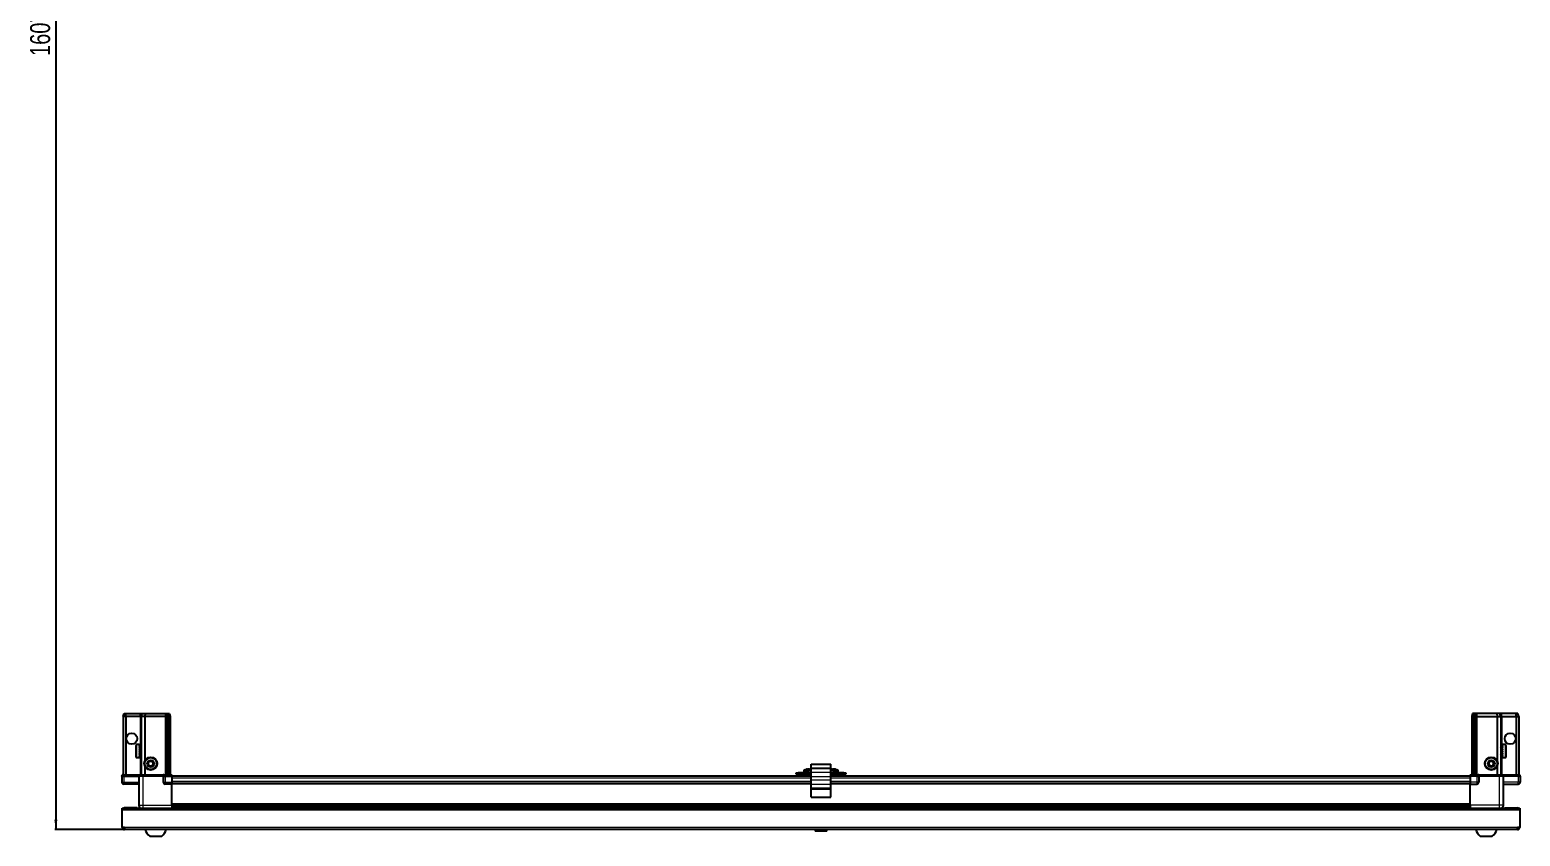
# Model space of a CAD drawing. Header units: millimetres. Extents: x 1219 to 6241, y -1282 to 1960.
# Drawn here: x 1283 to 2775, y -1282 to -475 of the extents above; entities that cross this region are included whole.
import ezdxf

# ---------------------------------------------------------------- set-up
doc = ezdxf.new("R2010")
doc.units = ezdxf.units.MM
doc.layers.add('FORMAT', color=7, linetype='Continuous')
doc.styles.add('SLDTEXTSTYLE0', font='TXT', dxfattribs={"width": 0.75})
doc.dimstyles.new('SLDDIMSTYLE0', dxfattribs={"dimtxt": 20, "dimasz": 10, "dimexe": 0, "dimexo": 0.0625, "dimgap": 5, "dimtad": 2, "dimdec": 1, "dimrnd": 1e-09, "dimzin": 12, "dimdsep": 46, "dimtxsty": 'SLDTEXTSTYLE0', "dimsah": 1, "dimcen": 0.09, "dimadec": 0, "dimazin": 3, "dimtfac": 1, "dimtofl": 0, "dimtmove": 0, "dimatfit": 3, "dimfxl": 0, "dimfrac": 2, "dimtolj": 1, "dimtzin": 12, "dimarcsym": 0})

# ---------------------------------------------------------------- blocks, each defined once
blk = doc.blocks.new('_D_11')
at = {"layer": 'FORMAT'}
for p, q in [((2068.9, 332), (1307.7, 332)), ((1308.7, 332), (1308.7, -1275)), ((1377.2, -1275), (1307.7, -1275))]:
    blk.add_line(p, q, dxfattribs=at)
for points in [[(1308.7, 332), (1307.1, 322), (1310.2, 322)], [(1308.7, -1275), (1310.2, -1265), (1307.1, -1265)]]:
    blk.add_solid(points, dxfattribs=at)
at = {"layer": 'FORMAT', "insert": (1282.9, -501), "char_height": 20, "attachment_point": 1, "rotation": 90, "style": 'SLDTEXTSTYLE0'}
blk.add_mtext('1607', dxfattribs=at)

msp = doc.modelspace()

# ---------------------------------------------------------------- linework, layer by layer
at = {"color": 7, "linetype": 'Continuous', "lineweight": 25}
for p, q in [((1376.16, -1161.99), (1376.96, -1158.99)), ((1376.16, -1161.99), (1376.16, -1220.29)), ((1378.66, -1161.99), (1376.16, -1161.99)), ((1376.96, -1158.99), (1378.81, -1158.99)), ((1378.66, -1161.99), (1378.81, -1158.99)), ((1378.66, -1161.99), (1378.66, -1220.29)), ((1393.16, -1161.99), (1378.66, -1161.99)), ((1378.81, -1158.99), (1393.16, -1158.99)), ((1393.16, -1158.99), (1394.96, -1158.99)), ((1394.16, -1161.99), (1393.16, -1161.99)), ((1394.16, -1161.99), (1394.96, -1158.99)), ((1397.66, -1161.99), (1394.16, -1161.99)), ((1394.16, -1161.99), (1394.16, -1220.29)), ((1394.96, -1158.99), (1397.99, -1158.99)), ((1397.99, -1158.99), (1397.66, -1161.99)), ((1397.66, -1161.99), (1397.66, -1206.49)), ((1418.16, -1161.99), (1397.66, -1161.99)), ((1397.99, -1158.99), (1418.16, -1158.99)), ((1418.16, -1158.99), (1419.96, -1158.99)), ((1419.16, -1161.99), (1418.16, -1161.99)), ((1419.96, -1158.99), (1419.16, -1161.99)), ((1419.16, -1161.99), (1419.16, -1220.29)), ((1420.16, -1161.99), (1419.16, -1161.99)), ((1419.96, -1158.99), (1420.7, -1158.99)), ((1420.7, -1158.99), (1420.16, -1161.99)), ((1420.16, -1161.99), (1420.16, -1220.29)), ((1421.66, -1161.99), (1420.16, -1161.99)), ((1420.7, -1158.99), (1421.2, -1158.99)), ((1421.2, -1158.99), (1422.35, -1158.99)), ((1421.2, -1158.99), (1421.66, -1161.99)), ((1421.66, -1161.99), (1421.66, -1220.29)), ((1423.16, -1161.99), (1421.66, -1161.99)), ((1422.35, -1158.99), (1423.16, -1161.99)), ((1423.16, -1161.99), (1423.16, -1220.29)), ((2726.96, -1158.99), (2726.16, -1161.99)), ((2726.16, -1161.99), (2727.66, -1161.99)), ((2726.16, -1161.99), (2726.16, -1220.29)), ((2728.11, -1158.99), (2726.96, -1158.99)), ((2728.11, -1158.99), (2727.66, -1161.99)), ((2727.66, -1161.99), (2729.16, -1161.99)), ((2727.66, -1161.99), (2727.66, -1220.29)), ((2728.61, -1158.99), (2728.11, -1158.99)), ((2728.61, -1158.99), (2729.16, -1161.99)), ((2729.35, -1158.99), (2728.61, -1158.99)), ((2729.16, -1161.99), (2729.16, -1220.29)), ((2729.16, -1161.99), (2730.16, -1161.99)), ((2729.35, -1158.99), (2730.16, -1161.99)), ((2731.16, -1158.99), (2729.35, -1158.99)), ((2730.16, -1161.99), (2730.16, -1220.29)), ((2730.16, -1161.99), (2731.16, -1161.99)), ((2751.32, -1158.99), (2731.16, -1158.99)), ((2731.16, -1161.99), (2751.66, -1161.99)), ((2751.32, -1158.99), (2751.66, -1161.99)), ((2754.35, -1158.99), (2751.32, -1158.99)), ((2751.66, -1161.99), (2751.66, -1206.49)), ((2751.66, -1161.99), (2755.16, -1161.99)), ((2755.16, -1161.99), (2754.35, -1158.99)), ((2756.16, -1158.99), (2754.35, -1158.99)), ((2755.16, -1161.99), (2755.16, -1220.29)), ((2755.16, -1161.99), (2756.16, -1161.99)), ((2770.5, -1158.99), (2756.16, -1158.99)), ((2756.16, -1161.99), (2770.66, -1161.99)), ((2770.66, -1161.99), (2770.5, -1158.99)), ((2772.35, -1158.99), (2770.5, -1158.99)), ((2770.66, -1161.99), (2770.66, -1220.29)), ((2770.66, -1161.99), (2773.16, -1161.99)), ((2773.16, -1161.99), (2772.35, -1158.99)), ((2773.16, -1161.99), (2773.16, -1220.29)), ((1388.96, -1202.19), (1388.96, -1190.79)), ((1392.16, -1189.99), (1389.76, -1189.99)), ((1392.16, -1189.99), (1392.16, -1190)), ((1392.16, -1190), (1392.66, -1190)), ((1392.16, -1190.18), (1392.66, -1190.18)), ((1392.16, -1190.18), (1392.16, -1190.4)), ((1392.16, -1190.4), (1392.66, -1190.4)), ((1392.16, -1190.98), (1392.66, -1190.98)), ((1392.16, -1190.98), (1392.16, -1191.41)), ((1392.16, -1191.41), (1392.66, -1191.41)), ((1392.16, -1192.31), (1392.66, -1192.31)), ((1392.16, -1192.31), (1392.16, -1192.91)), ((1392.16, -1192.91), (1392.66, -1192.91)), ((1392.66, -1190.18), (1392.66, -1190)), ((1392.66, -1190.4), (1392.66, -1190.18)), ((1392.66, -1190.98), (1392.66, -1190.4)), ((1392.66, -1191.41), (1392.66, -1190.98)), ((1392.66, -1192.31), (1392.66, -1191.41)), ((1392.76, -1192.09), (1392.66, -1192.09)), ((1392.66, -1192.91), (1392.66, -1192.31)), ((1392.66, -1194.06), (1392.66, -1192.91)), ((1392.76, -1200.89), (1392.76, -1192.09)), ((1393.64, -1193.18), (1393.16, -1192.49)), ((1393.16, -1200.49), (1393.16, -1192.49)), ((1394.12, -1192.49), (1393.64, -1193.18)), ((1393.64, -1199.8), (1393.64, -1193.18)), ((1394.16, -1192.49), (1394.12, -1192.49)), ((1394.12, -1200.49), (1394.12, -1192.49)), ((2755.19, -1192.49), (2755.16, -1192.49)), ((2755.67, -1193.18), (2755.19, -1192.49)), ((2755.19, -1192.49), (2755.19, -1200.49)), ((2756.16, -1192.49), (2755.67, -1193.18)), ((2755.67, -1193.18), (2755.67, -1199.8)), ((2756.16, -1192.49), (2756.16, -1200.49)), ((2756.66, -1192.09), (2756.56, -1192.09)), ((2756.56, -1192.09), (2756.56, -1200.89)), ((2759.56, -1189.99), (2756.66, -1189.99)), ((2757.16, -1189.99), (2756.66, -1189.99)), ((2756.66, -1189.99), (2756.66, -1190.04)), ((2756.66, -1190.04), (2756.66, -1190.32)), ((2757.16, -1190.04), (2756.66, -1190.04)), ((2757.16, -1190.32), (2756.66, -1190.32)), ((2756.66, -1190.32), (2756.66, -1190.6)), ((2757.16, -1190.6), (2756.66, -1190.6)), ((2756.66, -1190.6), (2756.66, -1191.26)), ((2757.16, -1191.26), (2756.66, -1191.26)), ((2756.66, -1191.26), (2756.66, -1191.73)), ((2756.66, -1191.73), (2756.66, -1192.71)), ((2757.16, -1191.73), (2756.66, -1191.73)), ((2757.16, -1192.71), (2756.66, -1192.71)), ((2756.66, -1192.71), (2756.66, -1193.34)), ((2756.66, -1193.34), (2756.66, -1194.53)), ((2757.16, -1193.34), (2756.66, -1193.34)), ((2757.16, -1190.04), (2757.16, -1189.99)), ((2757.16, -1190.6), (2757.16, -1190.32)), ((2757.16, -1191.73), (2757.16, -1191.26)), ((2757.16, -1193.34), (2757.16, -1192.71)), ((2760.36, -1190.79), (2760.36, -1202.19)), ((1389.76, -1202.99), (1392.16, -1202.99)), ((1392.16, -1194.06), (1392.66, -1194.06)), ((1392.16, -1194.06), (1392.16, -1194.76)), ((1392.16, -1194.76), (1392.66, -1194.76)), ((1392.16, -1196.04), (1392.66, -1196.04)), ((1392.16, -1196.04), (1392.16, -1196.78)), ((1392.16, -1196.18), (1392.66, -1196.18)), ((1392.16, -1196.68), (1392.66, -1196.68)), ((1392.16, -1196.78), (1392.66, -1196.78)), ((1392.16, -1198.06), (1392.66, -1198.06)), ((1392.16, -1198.06), (1392.16, -1198.77)), ((1392.16, -1198.77), (1392.66, -1198.77)), ((1392.16, -1199.94), (1392.66, -1199.94)), ((1392.16, -1199.94), (1392.16, -1200.54)), ((1392.16, -1200.54), (1392.66, -1200.54)), ((1392.16, -1201.47), (1392.66, -1201.47)), ((1392.16, -1201.47), (1392.16, -1201.91)), ((1392.16, -1201.91), (1392.66, -1201.91)), ((1392.16, -1202.52), (1392.66, -1202.52)), ((1392.16, -1202.52), (1392.16, -1202.76)), ((1392.16, -1202.76), (1392.66, -1202.76)), ((1392.16, -1202.98), (1392.66, -1202.98)), ((1392.16, -1202.98), (1392.16, -1202.99)), ((1392.16, -1202.98), (1392.66, -1202.98)), ((1392.66, -1194.76), (1392.66, -1194.06)), ((1392.66, -1196.04), (1392.66, -1194.76)), ((1392.66, -1196.18), (1392.66, -1196.04)), ((1392.66, -1196.78), (1392.66, -1196.68)), ((1392.66, -1198.06), (1392.66, -1196.78)), ((1392.66, -1198.77), (1392.66, -1198.06)), ((1392.66, -1199.94), (1392.66, -1198.77)), ((1392.66, -1200.54), (1392.66, -1199.94)), ((1392.66, -1201.47), (1392.66, -1200.54)), ((1392.66, -1200.89), (1392.76, -1200.89)), ((1392.66, -1201.91), (1392.66, -1201.47)), ((1392.66, -1202.52), (1392.66, -1201.91)), ((1392.66, -1202.76), (1392.66, -1202.52)), ((1392.66, -1202.98), (1392.66, -1202.76)), ((1392.66, -1202.98), (1392.66, -1202.98)), ((1393.16, -1200.49), (1393.64, -1199.8)), ((1393.64, -1199.8), (1394.12, -1200.49)), ((1394.12, -1200.49), (1394.16, -1200.49)), ((2755.16, -1200.49), (2755.19, -1200.49)), ((2755.19, -1200.49), (2755.67, -1199.8)), ((2755.67, -1199.8), (2756.16, -1200.49)), ((2756.56, -1200.89), (2756.66, -1200.89)), ((2757.16, -1194.53), (2756.66, -1194.53)), ((2756.66, -1194.53), (2756.66, -1195.16)), ((2757.16, -1195.16), (2756.66, -1195.16)), ((2756.66, -1195.25), (2756.66, -1196.54)), ((2757.16, -1195.25), (2756.66, -1195.25)), ((2757.16, -1196.54), (2756.66, -1196.54)), ((2757.16, -1197.02), (2756.66, -1197.02)), ((2756.66, -1197.02), (2756.66, -1197.28)), ((2756.66, -1197.28), (2756.66, -1198.55)), ((2757.16, -1197.28), (2756.66, -1197.28)), ((2757.16, -1198.55), (2756.66, -1198.55)), ((2756.66, -1198.55), (2756.66, -1199.23)), ((2756.66, -1199.23), (2756.66, -1200.35)), ((2757.16, -1199.23), (2756.66, -1199.23)), ((2757.16, -1200.35), (2756.66, -1200.35)), ((2756.66, -1200.35), (2756.66, -1200.92)), ((2756.66, -1200.92), (2756.66, -1201.78)), ((2757.16, -1200.92), (2756.66, -1200.92)), ((2757.16, -1201.78), (2756.66, -1201.78)), ((2756.66, -1201.78), (2756.66, -1202.17)), ((2756.66, -1202.17), (2756.66, -1202.69)), ((2757.16, -1202.17), (2756.66, -1202.17)), ((2757.16, -1202.69), (2756.66, -1202.69)), ((2756.66, -1202.69), (2756.66, -1202.87)), ((2756.66, -1202.87), (2756.66, -1202.99)), ((2757.16, -1202.87), (2756.66, -1202.87)), ((2756.66, -1202.99), (2759.56, -1202.99)), ((2757.16, -1195.25), (2757.16, -1194.53)), ((2757.16, -1197.28), (2757.16, -1196.54)), ((2757.16, -1199.23), (2757.16, -1198.55)), ((2757.16, -1200.92), (2757.16, -1200.35)), ((2757.16, -1202.17), (2757.16, -1201.78)), ((2757.16, -1202.87), (2757.16, -1202.69)), ((1375.16, -1220.29), (1374.66, -1221.16)), ((1374.66, -1221.49), (1374.66, -1221.16)), ((1374.66, -1221.49), (1376.66, -1221.49)), ((1374.66, -1221.49), (1374.66, -1227.49)), ((1376.66, -1220.29), (1375.16, -1220.29)), ((1376.66, -1220.29), (1391.46, -1220.29)), ((1391.46, -1221.49), (1376.66, -1221.49)), ((1376.66, -1221.49), (1391.46, -1221.49)), ((1391.46, -1220.29), (1391.66, -1220.29)), ((1391.66, -1221.49), (1391.46, -1221.49)), ((1391.66, -1221.49), (1391.66, -1220.29)), ((1391.66, -1220.29), (1395.66, -1220.29)), ((1395.66, -1221.49), (1391.66, -1221.49)), ((1391.66, -1221.49), (1391.66, -1250.49)), ((1395.66, -1220.29), (1415.96, -1220.29)), ((1415.96, -1221.49), (1395.66, -1221.49)), ((1397.66, -1211.49), (1397.66, -1220.29)), ((1415.96, -1220.29), (1416.16, -1220.29)), ((1416.16, -1221.49), (1415.96, -1221.49)), ((1416.16, -1221.49), (1416.16, -1220.29)), ((1416.83, -1220.29), (1416.16, -1220.29)), ((1416.16, -1221.49), (1418.16, -1221.49)), ((1416.16, -1221.49), (1416.16, -1227.49)), ((1416.83, -1220.29), (1424.66, -1220.29)), ((1424.66, -1221.16), (1418.16, -1221.16)), ((1424.66, -1221.49), (1418.16, -1221.49)), ((1418.16, -1221.49), (1424.66, -1221.49)), ((1424.66, -1220.29), (1424.66, -1221.16)), ((1424.66, -1221.16), (1424.66, -1221.16)), ((1424.66, -1221.49), (1424.66, -1221.16)), ((1424.66, -1221.49), (1424.66, -1221.49)), ((1424.66, -1221.49), (1424.66, -1227.49)), ((2064.66, -1221.64), (1424.66, -1221.64)), ((2049.66, -1219.64), (2049.66, -1218.14)), ((2049.66, -1218.14), (2051.66, -1218.14)), ((2051.66, -1219.64), (2049.66, -1219.64)), ((2051.66, -1218.14), (2051.66, -1219.64)), ((2062.91, -1218.14), (2051.66, -1218.14)), ((2062.91, -1219.64), (2051.66, -1219.64)), ((2057.41, -1216.24), (2057.41, -1218.14)), ((2059.66, -1219.64), (2059.66, -1221.64)), ((2062.91, -1219.64), (2062.91, -1218.14)), ((2062.91, -1218.14), (2064.66, -1218.14)), ((2064.66, -1219.64), (2062.91, -1219.64)), ((2063.33, -1214.65), (2063.33, -1214.66)), ((2064.66, -1209.64), (2084.66, -1209.64)), ((2064.66, -1213.64), (2064.66, -1209.64)), ((2064.66, -1213.64), (2084.66, -1213.64)), ((2064.66, -1217.62), (2064.66, -1213.64)), ((2064.66, -1221.95), (2064.66, -1217.62)), ((2064.66, -1225.18), (2064.66, -1221.95)), ((2084.66, -1213.64), (2084.66, -1209.64)), ((2084.66, -1217.62), (2084.66, -1213.64)), ((2084.66, -1221.95), (2084.66, -1217.62)), ((2084.66, -1218.14), (2086.41, -1218.14)), ((2086.41, -1219.64), (2084.66, -1219.64)), ((2724.66, -1221.64), (2084.66, -1221.64)), ((2084.66, -1225.18), (2084.66, -1221.95)), ((2086.41, -1218.14), (2086.41, -1219.64)), ((2097.66, -1218.14), (2086.41, -1218.14)), ((2097.66, -1219.64), (2086.41, -1219.64)), ((2088.33, -1214.65), (2088.33, -1214.66)), ((2089.66, -1221.64), (2089.66, -1219.64)), ((2091.91, -1218.14), (2091.91, -1216.24)), ((2097.66, -1219.64), (2097.66, -1218.14)), ((2097.66, -1218.14), (2099.66, -1218.14)), ((2099.66, -1219.64), (2097.66, -1219.64)), ((2099.66, -1218.14), (2099.66, -1219.64)), ((2724.66, -1221.16), (2724.66, -1220.29)), ((2724.66, -1220.29), (2732.48, -1220.29)), ((2731.16, -1221.16), (2724.66, -1221.16)), ((2724.66, -1221.49), (2724.66, -1221.16)), ((2731.16, -1221.49), (2724.66, -1221.49)), ((2724.66, -1221.49), (2724.66, -1227.49)), ((2731.16, -1221.49), (2733.16, -1221.49)), ((2733.16, -1221.49), (2731.16, -1221.49)), ((2733.16, -1220.29), (2732.48, -1220.29)), ((2733.16, -1221.49), (2733.16, -1220.29)), ((2733.16, -1220.29), (2733.36, -1220.29)), ((2733.36, -1221.49), (2733.16, -1221.49)), ((2733.16, -1221.49), (2733.16, -1227.49)), ((2733.36, -1220.29), (2753.66, -1220.29)), ((2753.66, -1221.49), (2733.36, -1221.49)), ((2751.66, -1211.49), (2751.66, -1220.29)), ((2753.66, -1220.29), (2757.66, -1220.29)), ((2757.66, -1221.49), (2753.66, -1221.49)), ((2757.66, -1221.49), (2757.66, -1220.29)), ((2757.66, -1220.29), (2757.86, -1220.29)), ((2757.86, -1221.49), (2757.66, -1221.49)), ((2757.66, -1221.49), (2757.66, -1250.49)), ((2757.86, -1220.29), (2772.66, -1220.29)), ((2772.66, -1221.49), (2757.86, -1221.49)), ((2774.16, -1220.29), (2772.66, -1220.29)), ((2772.66, -1221.49), (2774.66, -1221.49)), ((2774.66, -1221.16), (2774.16, -1220.29)), ((2774.66, -1221.16), (2774.16, -1220.29)), ((2774.66, -1221.49), (2774.66, -1221.16)), ((2774.66, -1221.49), (2774.66, -1221.16)), ((2774.66, -1221.49), (2774.66, -1221.49)), ((2774.66, -1221.49), (2774.66, -1227.49)), ((1391.66, -1229.49), (1376.66, -1229.49)), ((1424.66, -1229.49), (1418.16, -1229.49)), ((1424.66, -1227.49), (1424.66, -1229.49)), ((2064.66, -1228.84), (1424.66, -1228.84)), ((1424.66, -1250.49), (1424.66, -1229.49)), ((2064.66, -1229.5), (2064.66, -1225.18)), ((2064.66, -1233.27), (2064.66, -1229.5)), ((2064.66, -1234.71), (2064.66, -1233.27)), ((2064.66, -1242.44), (2064.66, -1234.71)), ((2084.66, -1229.5), (2084.66, -1225.18)), ((2724.66, -1228.84), (2084.66, -1228.84)), ((2084.66, -1233.27), (2084.66, -1229.5)), ((2084.66, -1234.71), (2084.66, -1233.27)), ((2084.66, -1242.44), (2084.66, -1234.71)), ((2724.66, -1227.49), (2724.66, -1229.49)), ((2724.66, -1229.49), (2731.16, -1229.49)), ((2724.66, -1250.49), (2724.66, -1229.49)), ((2757.66, -1229.49), (2772.66, -1229.49)), ((1424.66, -1251.51), (2724.66, -1251.51)), ((1424.66, -1251.55), (2724.66, -1251.55)), ((1448.53, -1253.34), (1424.66, -1253.34)), ((1443.16, -1253.49), (1443.16, -1253.34)), ((1443.2, -1253.49), (1443.2, -1253.34)), ((1443.47, -1253.49), (1443.47, -1253.34)), ((1443.73, -1253.49), (1443.73, -1253.34)), ((1444.38, -1253.49), (1444.38, -1253.34)), ((1444.84, -1253.49), (1444.84, -1253.34)), ((1445.81, -1253.49), (1445.81, -1253.34)), ((1446.43, -1253.49), (1446.43, -1253.34)), ((1447.62, -1253.49), (1447.62, -1253.34)), ((1448.28, -1253.49), (1448.28, -1253.34)), ((1448.33, -1253.49), (1448.33, -1253.34)), ((1449.62, -1253.34), (1448.53, -1253.34)), ((1450.35, -1253.34), (1449.62, -1253.34)), ((1449.62, -1253.49), (1449.62, -1253.34)), ((1449.62, -1253.34), (1449.62, -1253.34)), ((1449.63, -1253.49), (1449.63, -1253.34)), ((1450.13, -1253.49), (1450.13, -1253.34)), ((1450.36, -1253.34), (1450.35, -1253.34)), ((1450.36, -1253.49), (1450.36, -1253.34)), ((1450.78, -1253.34), (1450.36, -1253.34)), ((2698.53, -1253.34), (1450.78, -1253.34)), ((1451.63, -1253.49), (1451.63, -1253.34)), ((1452.32, -1253.49), (1452.32, -1253.34)), ((1453.45, -1253.49), (1453.45, -1253.34)), ((1454.02, -1253.49), (1454.02, -1253.34)), ((1454.9, -1253.49), (1454.9, -1253.34)), ((1455.3, -1253.49), (1455.3, -1253.34)), ((1455.83, -1253.49), (1455.83, -1253.34)), ((1456.02, -1253.49), (1456.02, -1253.34)), ((1456.16, -1253.49), (1456.16, -1253.34)), ((2064.66, -1242.44), (2084.66, -1242.44)), ((2693.16, -1253.49), (2693.16, -1253.34)), ((2693.33, -1253.49), (2693.33, -1253.34)), ((2693.54, -1253.49), (2693.54, -1253.34)), ((2694.1, -1253.49), (2694.1, -1253.34)), ((2694.52, -1253.49), (2694.52, -1253.34)), ((2695.42, -1253.49), (2695.42, -1253.34)), ((2696, -1253.49), (2696, -1253.34)), ((2697.15, -1253.49), (2697.15, -1253.34)), ((2697.84, -1253.49), (2697.84, -1253.34)), ((2699.12, -1253.34), (2698.53, -1253.34)), ((2699.12, -1253.49), (2699.12, -1253.34)), ((2699.13, -1253.34), (2699.12, -1253.34)), ((2699.86, -1253.34), (2699.13, -1253.34)), ((2699.29, -1253.49), (2699.29, -1253.34)), ((2699.79, -1253.49), (2699.79, -1253.34)), ((2699.86, -1253.49), (2699.86, -1253.34)), ((2700.78, -1253.34), (2699.86, -1253.34)), ((2699.86, -1253.34), (2699.86, -1253.34)), ((2724.66, -1253.34), (2700.78, -1253.34)), ((2701.15, -1253.49), (2701.15, -1253.34)), ((2701.86, -1253.49), (2701.86, -1253.34)), ((2703.03, -1253.49), (2703.03, -1253.34)), ((2703.64, -1253.49), (2703.64, -1253.34)), ((2704.58, -1253.49), (2704.58, -1253.34)), ((2705.03, -1253.49), (2705.03, -1253.34)), ((2705.65, -1253.49), (2705.65, -1253.34)), ((2705.9, -1253.49), (2705.9, -1253.34)), ((2706.14, -1253.49), (2706.14, -1253.34)), ((2706.15, -1253.49), (2706.15, -1253.34)), ((1375.16, -1253.49), (2774.16, -1253.49)), ((1375.16, -1255.59), (1375.16, -1253.49)), ((1375.16, -1272.89), (1375.16, -1255.59)), ((1390.16, -1253.39), (1377.26, -1253.39)), ((1390.16, -1253.39), (1390.16, -1253.49)), ((2759.16, -1253.39), (2759.16, -1253.49)), ((2759.16, -1253.39), (2772.06, -1253.39)), ((2774.16, -1253.49), (2774.16, -1255.59)), ((2774.16, -1255.59), (2774.16, -1272.89)), ((1377.26, -1272.89), (1375.16, -1272.89)), ((1377.26, -1272.89), (1377.26, -1274.99)), ((2772.06, -1274.99), (1377.26, -1274.99)), ((1402.66, -1281.59), (1414.66, -1281.59)), ((2069.86, -1274.99), (2068.87, -1275.98)), ((2068.87, -1275.98), (2068.87, -1276.49)), ((2080.44, -1275.98), (2068.87, -1275.98)), ((2080.44, -1276.49), (2068.87, -1276.49)), ((2080.44, -1275.98), (2079.46, -1274.99)), ((2080.44, -1276.49), (2080.44, -1275.98)), ((2734.66, -1281.59), (2746.66, -1281.59)), ((2774.16, -1272.89), (2772.06, -1272.89)), ((2772.06, -1274.99), (2772.06, -1272.89))]:
    msp.add_line(p, q, dxfattribs=at)
at = {"color": 8, "linetype": 'Continuous', "lineweight": 18}
for p, q in [((1393.16, -1161.99), (1393.16, -1158.99)), ((1393.16, -1161.99), (1393.16, -1192.49)), ((1418.16, -1158.99), (1418.16, -1161.99)), ((1418.16, -1161.99), (1418.16, -1220.29)), ((2731.16, -1158.99), (2731.16, -1161.99)), ((2731.16, -1161.99), (2731.16, -1220.29)), ((2756.16, -1161.99), (2756.16, -1158.99)), ((2756.16, -1161.99), (2756.16, -1192.49)), ((1389.76, -1202.99), (1389.76, -1189.99)), ((2759.56, -1189.99), (2759.56, -1202.99)), ((1393.16, -1200.49), (1393.16, -1220.29)), ((2756.16, -1200.49), (2756.16, -1220.29)), ((1376.66, -1221.49), (1376.66, -1220.29)), ((1376.66, -1221.49), (1376.66, -1227.49)), ((1391.46, -1221.49), (1391.46, -1220.29)), ((1395.66, -1221.49), (1395.66, -1220.29)), ((1395.66, -1221.49), (1395.66, -1250.49)), ((1415.96, -1221.49), (1415.96, -1220.29)), ((1418.16, -1221.49), (1418.16, -1221.16)), ((1418.16, -1221.49), (1418.16, -1227.49)), ((1424.66, -1221.49), (1424.66, -1221.16)), ((2057.41, -1216.24), (2062.16, -1216.24)), ((2057.6, -1215.87), (2062.16, -1215.87)), ((2062.16, -1215.87), (2064.66, -1215.87)), ((2062.16, -1216.24), (2064.66, -1216.24)), ((2064.66, -1217.62), (2084.66, -1217.62)), ((2064.66, -1221.95), (2084.66, -1221.95)), ((2084.66, -1215.87), (2087.16, -1215.87)), ((2084.66, -1216.24), (2087.16, -1216.24)), ((2087.16, -1215.87), (2091.71, -1215.87)), ((2087.16, -1216.24), (2091.91, -1216.24)), ((2731.16, -1221.49), (2731.16, -1221.16)), ((2731.16, -1221.49), (2731.16, -1227.49)), ((2733.36, -1220.29), (2733.36, -1221.49)), ((2753.66, -1221.49), (2753.66, -1220.29)), ((2753.66, -1221.49), (2753.66, -1250.49)), ((2757.86, -1220.29), (2757.86, -1221.49)), ((2772.66, -1221.49), (2772.66, -1220.29)), ((2772.66, -1221.49), (2772.66, -1227.49)), ((1374.66, -1227.49), (1376.66, -1227.49)), ((1376.66, -1227.49), (1391.66, -1227.49)), ((1376.66, -1229.49), (1376.66, -1227.49)), ((1416.16, -1227.49), (1418.16, -1227.49)), ((1418.16, -1227.49), (1424.66, -1227.49)), ((1418.16, -1227.49), (1418.16, -1229.49)), ((2064.66, -1223.64), (1424.66, -1223.64)), ((2064.66, -1226.84), (1424.66, -1226.84)), ((2064.66, -1229.49), (1424.66, -1229.49)), ((2064.66, -1225.18), (2084.66, -1225.18)), ((2064.66, -1229.5), (2084.66, -1229.5)), ((2064.66, -1233.27), (2084.66, -1233.27)), ((2064.66, -1234.71), (2084.66, -1234.71)), ((2724.66, -1223.64), (2084.66, -1223.64)), ((2724.66, -1226.84), (2084.66, -1226.84)), ((2724.66, -1229.49), (2084.66, -1229.49)), ((2731.16, -1227.49), (2724.66, -1227.49)), ((2733.16, -1227.49), (2731.16, -1227.49)), ((2731.16, -1227.49), (2731.16, -1229.49)), ((2772.66, -1227.49), (2757.66, -1227.49)), ((2772.66, -1229.49), (2772.66, -1227.49)), ((2774.66, -1227.49), (2772.66, -1227.49)), ((1395.66, -1250.49), (1424.66, -1250.49)), ((1424.66, -1248.89), (2724.66, -1248.89)), ((2724.66, -1250.31), (1424.66, -1250.31)), ((1424.66, -1252.76), (2724.66, -1252.76)), ((2753.66, -1250.49), (2724.66, -1250.49)), ((2774.16, -1255.59), (1375.16, -1255.59)), ((1377.26, -1253.49), (1377.26, -1253.39)), ((2772.06, -1253.49), (2772.06, -1253.39)), ((2772.06, -1272.89), (1377.26, -1272.89))]:
    msp.add_line(p, q, dxfattribs=at)
at = {"color": 7, "linetype": 'Continuous', "lineweight": 25, "flags": 128}
for points in [[(2064.66, -1214.84), (2064.65, -1214.84), (2064.33, -1214.74)], [(2085.01, -1214.74), (2084.69, -1214.83), (2084.66, -1214.84)], [(1377.26, -1253.39), (1376.85, -1253.43), (1376.62, -1253.49)], [(2772.7, -1253.49), (2772.47, -1253.43), (2772.06, -1253.39)]]:
    msp.add_lwpolyline(points, dxfattribs=at)
at = {"color": 7, "linetype": 'Continuous', "lineweight": 25}
for centre, radius in [((1384.66, -1183.99), 5.5), ((2764.66, -1183.99), 5.5), ((1403.66, -1208.99), 6.5), ((1403.66, -1208.99), 3.46), ((2745.66, -1208.99), 6.5), ((2745.66, -1208.99), 3.46)]:
    msp.add_circle(centre, radius, dxfattribs=at)
at = {"color": 8, "linetype": 'Continuous', "lineweight": 18}
for centre in [(1403.66, -1208.99), (2745.66, -1208.99)]:
    msp.add_circle(centre, 5.7, dxfattribs=at)
at = {"color": 7, "linetype": 'Continuous', "lineweight": 25}
for centre, radius, start, end in [((1389.76, -1190.79), 0.8, 90, 180), ((1393.16, -1192.09), 0.4, 180, 270), ((2756.16, -1192.09), 0.4, 270, 360), ((2759.56, -1190.79), 0.8, 0, 90), ((1389.76, -1202.19), 0.8, 180, 270), ((1393.16, -1200.89), 0.4, 90, 180), ((1403.66, -1208.99), 2.5, 147.37605, 207.37605), ((1403.66, -1208.99), 2.5, 87.37605, 147.37605), ((1403.66, -1208.99), 2.5, 27.37605, 87.37605), ((1403.66, -1208.99), 2.5, 327.37605, 27.37605), ((2745.66, -1208.99), 2.5, 134.67671, 194.67671), ((2745.66, -1208.99), 2.5, 74.67671, 134.67671), ((2745.66, -1208.99), 2.5, 14.67671, 74.67671), ((2745.66, -1208.99), 2.5, 314.67671, 14.67671), ((2756.16, -1200.89), 0.4, 0, 90), ((2759.56, -1202.19), 0.8, 270, 360), ((1403.66, -1208.99), 2.5, 207.37605, 267.37605), ((1403.66, -1208.99), 2.5, 267.37605, 327.37605), ((2057.86, -1216.24), 0.45, 124.71791, 180), ((2062.16, -1222.44), 8, 105.59831, 124.71791), ((2087.16, -1222.44), 8, 55.28209, 74.20809), ((2091.46, -1216.24), 0.45, 0, 55.28209), ((2745.66, -1208.99), 2.5, 194.67671, 254.67671), ((2745.66, -1208.99), 2.5, 254.67671, 314.67671), ((1376.66, -1227.49), 2, 180, 270), ((1418.16, -1227.49), 2, 180, 270), ((2731.16, -1227.49), 2, 270, 0), ((2772.66, -1227.49), 2, 270, 0), ((1377.26, -1272.89), 2.1, 180, 270), ((1377.26, -1272.89), 0.6, 180, 270), ((1409.68, -1271.97), 11.91, 194.70035, 233.8734), ((1407.63, -1271.97), 11.91, 306.1266, 345.29965), ((2741.68, -1271.97), 11.91, 194.70035, 233.8734), ((2739.63, -1271.97), 11.91, 306.1266, 345.29965), ((2772.06, -1272.89), 2.1, 270, 0), ((2772.06, -1272.89), 0.6, 270, 0)]:
    msp.add_arc(centre, radius, start, end, dxfattribs=at)
for centre, start_param, end_param in [((1418.16, -1217.69), 2.4188584, 3.1415927), ((2731.16, -1217.69), 3.1415927, 3.8643269)]:
    msp.add_ellipse(centre, major_axis=(0, 3.46), ratio=0.5773503, start_param=start_param, end_param=end_param, dxfattribs=at)
for points, knots in [([(1400.77, -1208.86), (1401.05, -1208.42), (1401.57, -1207.61), (1402.09, -1206.8), (1402.33, -1206.43)], [0, 0, 0, 0, 0.5346859, 1, 1, 1, 1]), ([(1402.33, -1206.43), (1402.85, -1206.45), (1403.81, -1206.5), (1404.77, -1206.54), (1405.21, -1206.56)], [0, 0, 0, 0, 0.5346859, 1, 1, 1, 1]), ([(1405.21, -1206.56), (1405.37, -1206.87), (1405.75, -1207.6), (1406.21, -1208.48), (1406.48, -1209.01), (1406.54, -1209.12)], [0, 0, 0, 0, 0.36290056, 0.86687533, 1, 1, 1, 1]), ([(2742.87, -1208.23), (2743.24, -1207.87), (2743.93, -1207.19), (2744.61, -1206.51), (2744.93, -1206.2)], [0, 0, 0, 0, 0.5346859, 1, 1, 1, 1]), ([(2743.6, -1211.02), (2743.52, -1210.69), (2743.31, -1209.89), (2743.06, -1208.93), (2742.9, -1208.35), (2742.87, -1208.23)], [0, 0, 0, 0, 0.3629006, 0.8668753, 1, 1, 1, 1]), ([(2744.93, -1206.2), (2745.42, -1206.33), (2746.35, -1206.59), (2747.28, -1206.84), (2747.71, -1206.96)], [0, 0, 0, 0, 0.53468586, 1, 1, 1, 1]), ([(2747.71, -1206.96), (2747.74, -1207.08), (2747.89, -1207.66), (2748.15, -1208.62), (2748.35, -1209.42), (2748.44, -1209.75)], [0, 0, 0, 0, 0.1331247, 0.6370994, 1, 1, 1, 1]), ([(1402.1, -1211.42), (1402.04, -1211.31), (1401.77, -1210.78), (1401.31, -1209.9), (1400.93, -1209.16), (1400.77, -1208.86)], [0, 0, 0, 0, 0.1331247, 0.6370994, 1, 1, 1, 1]), ([(1404.98, -1211.55), (1404.47, -1211.53), (1403.51, -1211.49), (1402.55, -1211.44), (1402.1, -1211.42)], [0, 0, 0, 0, 0.5346859, 1, 1, 1, 1]), ([(1406.54, -1209.12), (1406.26, -1209.56), (1405.74, -1210.37), (1405.23, -1211.18), (1404.98, -1211.55)], [0, 0, 0, 0, 0.5346859, 1, 1, 1, 1]), ([(2064.41, -1214.76), (2064.41, -1214.76), (2064.4, -1214.76), (2064.38, -1214.76), (2064.26, -1214.72), (2063.99, -1214.66), (2063.69, -1214.6), (2063.46, -1214.58), (2063.32, -1214.6), (2063.33, -1214.66), (2063.34, -1214.72), (2063.33, -1214.75), (2063.31, -1214.76), (2063.29, -1214.76), (2063.28, -1214.76), (2063.25, -1214.76), (2063.2, -1214.75), (2062.99, -1214.7), (2062.73, -1214.63), (2062.37, -1214.59), (2062.05, -1214.58), (2061.67, -1214.62), (2061.37, -1214.69), (2061.14, -1214.75), (2061.07, -1214.76), (2061.05, -1214.76), (2061.03, -1214.76), (2061.01, -1214.76), (2060.99, -1214.75), (2060.97, -1214.71), (2061, -1214.64), (2060.96, -1214.58), (2060.76, -1214.58), (2060.46, -1214.63), (2060.17, -1214.69), (2059.96, -1214.75), (2059.92, -1214.76), (2059.92, -1214.76)], [0, 0, 0, 0, 0.0028392, 0.0068323, 0.0178959, 0.0673466, 0.1262697, 0.1635381, 0.201111, 0.28293, 0.3109228, 0.3249617, 0.3307219, 0.3335843, 0.3364739, 0.3389857, 0.3437038, 0.3589427, 0.4317291, 0.4788261, 0.5135617, 0.5573693, 0.6405693, 0.6613161, 0.6651121, 0.6689448, 0.6715022, 0.6740537, 0.6785011, 0.6922047, 0.7560162, 0.8203204, 0.8585349, 0.9111231, 0.9690933, 0.9981781, 1, 1, 1, 1]), ([(2089.41, -1214.76), (2089.41, -1214.76), (2089.4, -1214.76), (2089.38, -1214.76), (2089.26, -1214.72), (2088.99, -1214.66), (2088.69, -1214.6), (2088.46, -1214.58), (2088.32, -1214.6), (2088.33, -1214.66), (2088.34, -1214.72), (2088.33, -1214.75), (2088.31, -1214.76), (2088.29, -1214.76), (2088.28, -1214.76), (2088.25, -1214.76), (2088.2, -1214.75), (2087.99, -1214.7), (2087.73, -1214.63), (2087.37, -1214.59), (2087.05, -1214.58), (2086.67, -1214.62), (2086.37, -1214.69), (2086.14, -1214.75), (2086.07, -1214.76), (2086.05, -1214.76), (2086.03, -1214.76), (2086.01, -1214.76), (2085.99, -1214.75), (2085.97, -1214.71), (2086, -1214.64), (2085.96, -1214.58), (2085.76, -1214.58), (2085.46, -1214.63), (2085.17, -1214.69), (2084.96, -1214.75), (2084.92, -1214.76), (2084.92, -1214.76)], [0, 0, 0, 0, 0.0028392, 0.0068323, 0.0178959, 0.0673466, 0.1262697, 0.1635381, 0.201111, 0.28293, 0.3109228, 0.3249617, 0.3307219, 0.3335843, 0.3364739, 0.3389857, 0.3437038, 0.3589427, 0.4317291, 0.4788261, 0.5135617, 0.5573693, 0.6405693, 0.6613161, 0.6651121, 0.6689448, 0.6715022, 0.6740537, 0.6785011, 0.6922047, 0.7560162, 0.8203204, 0.8585349, 0.9111231, 0.9690933, 0.9981781, 1, 1, 1, 1]), ([(2746.39, -1211.78), (2745.89, -1211.65), (2744.96, -1211.39), (2744.04, -1211.14), (2743.6, -1211.02)], [0, 0, 0, 0, 0.5346859, 1, 1, 1, 1]), ([(2748.44, -1209.75), (2748.07, -1210.12), (2747.39, -1210.79), (2746.71, -1211.47), (2746.39, -1211.78)], [0, 0, 0, 0, 0.5346859, 1, 1, 1, 1]), ([(1391.66, -1250.49), (1391.7, -1250.93), (1391.78, -1251.61), (1392.21, -1252.43), (1392.67, -1252.98), (1393.07, -1253.34), (1393.33, -1253.47), (1393.38, -1253.49)], [0, 0, 0, 0, 0.36301846, 0.55843766, 0.75800394, 0.95757021, 1, 1, 1, 1]), ([(1424.66, -1250.49), (1424.66, -1250.89), (1424.66, -1251.68), (1424.66, -1252.7), (1424.66, -1253.32), (1424.66, -1253.48), (1424.66, -1253.49)], [0, 0, 0, 0, 0.32552014, 0.65104028, 0.97656042, 1, 1, 1, 1]), ([(2724.66, -1250.49), (2724.66, -1250.89), (2724.66, -1251.68), (2724.66, -1252.7), (2724.66, -1253.32), (2724.66, -1253.48), (2724.66, -1253.49)], [0, 0, 0, 0, 0.3255201, 0.6510403, 0.9765604, 1, 1, 1, 1]), ([(2757.66, -1250.49), (2757.61, -1250.93), (2757.54, -1251.61), (2757.1, -1252.43), (2756.65, -1252.98), (2756.24, -1253.34), (2755.98, -1253.47), (2755.94, -1253.49)], [0, 0, 0, 0, 0.3630185, 0.5584377, 0.7580039, 0.9575702, 1, 1, 1, 1])]:
    msp.add_open_spline(points, degree=3, knots=knots, dxfattribs=at)
at = {"color": 8, "linetype": 'Continuous', "lineweight": 18}
for points in [[(1391.66, -1250.49), (1391.72, -1250.49), (1391.84, -1250.49), (1392.76, -1250.49), (1394.08, -1250.49), (1395.13, -1250.49), (1395.66, -1250.49)], [(2757.66, -1250.49), (2757.6, -1250.49), (2757.48, -1250.49), (2756.55, -1250.49), (2755.23, -1250.49), (2754.18, -1250.49), (2753.66, -1250.49)]]:
    msp.add_open_spline(points, degree=3, dxfattribs=at)
for points in [[(1395.66, -1250.49), (1395.66, -1250.93), (1395.66, -1251.61), (1395.66, -1252.43), (1395.66, -1252.98), (1395.66, -1253.34), (1395.66, -1253.47), (1395.66, -1253.49)], [(2753.66, -1250.49), (2753.66, -1250.93), (2753.66, -1251.61), (2753.66, -1252.43), (2753.66, -1252.98), (2753.66, -1253.34), (2753.66, -1253.47), (2753.66, -1253.49)]]:
    msp.add_open_spline(points, degree=3, knots=[0, 0, 0, 0, 0.3630185, 0.5584377, 0.7580039, 0.9575702, 1, 1, 1, 1], dxfattribs=at)

# ---------------------------------------------------------------- dimensions: what is measured, and where the dimension line sits
at = {"layer": 'FORMAT'}
dim = msp.add_linear_dim(base=(1308.66, -1274.99), p1=(2068.87, 332.01), p2=(1377.26, -1274.99), angle=90, dimstyle='SLDDIMSTYLE0', dxfattribs=at)
dim.commit()
dim.dimension.update_dxf_attribs({"geometry": '_D_11', "text_midpoint": (1308.66, -471.49), "dimtype": 160})

doc.saveas('drawing.dxf')
